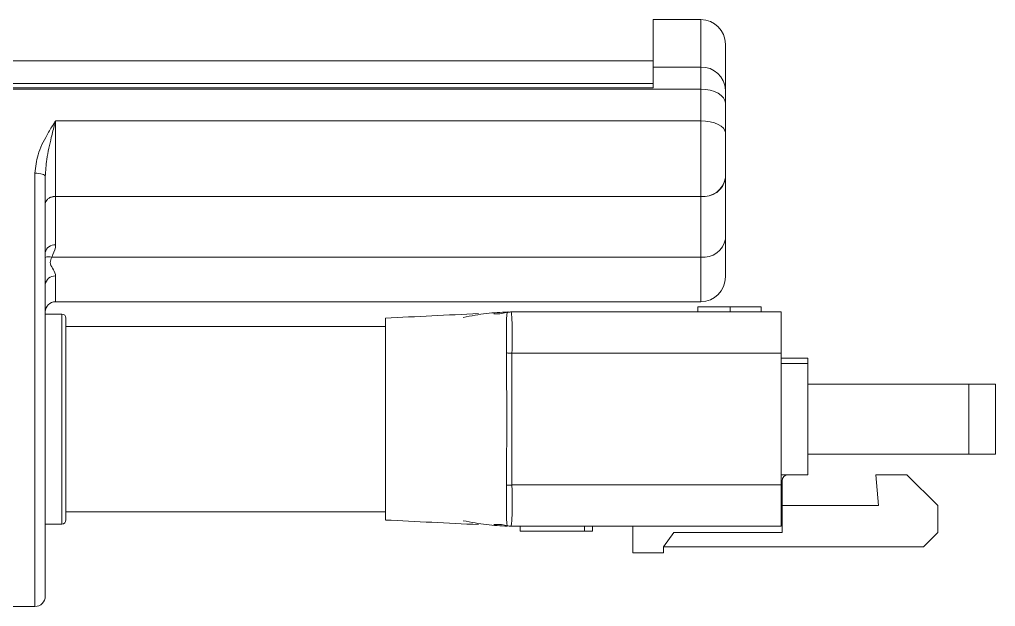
# Model space of a CAD drawing. Header units: inches. Extents: x -3.6 to 56, y -4.2 to 19.1.
# Drawn here: x 50.519 to 52.357, y 8.201 to 9.307 of the extents above; entities that cross this region are included whole.
import ezdxf

# ---------------------------------------------------------------- set-up
doc = ezdxf.new("R2010")
doc.units = ezdxf.units.IN
doc.header["$MEASUREMENT"] = 0

msp = doc.modelspace()

# ---------------------------------------------------------------- linework, layer by layer
at = {"color": 7, "linetype": 'Continuous', "lineweight": 15}
for p, q in [((51.801669, 9.306671), (51.71243, 9.306671)), ((51.71243, 9.306671), (51.71243, 9.216968)), ((51.848228, 9.260111), (51.848228, 9.173844)), ((51.71243, 9.229072), (45.231996, 9.229072)), ((51.71243, 9.216968), (51.801669, 9.216968)), ((51.71243, 9.216968), (51.71243, 9.177891)), ((51.801669, 9.175499), (51.801669, 9.216968)), ((51.71243, 9.185836), (50.412647, 9.185836)), ((51.71243, 9.177891), (50.412647, 9.177891)), ((50.412647, 9.175499), (51.801669, 9.175499)), ((51.801669, 9.115555), (51.801669, 9.175499)), ((51.848228, 9.173844), (51.848228, 9.148962)), ((51.848228, 9.148962), (51.848228, 9.093514)), ((50.587244, 9.115555), (51.801669, 9.115555)), ((50.587244, 9.115555), (50.587244, 8.973475)), ((51.801669, 8.973475), (51.801669, 9.115555)), ((51.848228, 9.093514), (51.848228, 9.008266)), ((50.567845, 9.011063), (50.567845, 8.220285)), ((51.848228, 9.008266), (51.848228, 9.007275)), ((51.848228, 9.007275), (51.848228, 8.893177)), ((50.587244, 8.973475), (51.801669, 8.973475)), ((50.587244, 8.973475), (50.587244, 8.973334)), ((50.587244, 8.973334), (50.587244, 8.881927)), ((51.801669, 8.973334), (50.587244, 8.973334)), ((51.801669, 8.973334), (51.801669, 8.973475)), ((51.801669, 8.859235), (51.801669, 8.973334)), ((51.848228, 8.893177), (51.848228, 8.821677)), ((50.580191, 8.859235), (51.801669, 8.859235)), ((51.801669, 8.775118), (51.801669, 8.859235)), ((50.587244, 8.823518), (50.587244, 8.775118)), ((51.801669, 8.775118), (50.587244, 8.775118)), ((51.79637, 8.755718), (51.79637, 8.765418)), ((51.857363, 8.755718), (51.857363, 8.765418)), ((51.868187, 8.765418), (51.863595, 8.765418)), ((51.915607, 8.755718), (51.915607, 8.765418)), ((50.598884, 8.751838), (50.567845, 8.751838)), ((51.444117, 8.755718), (51.443819, 8.755718)), ((51.444132, 8.755718), (51.952987, 8.755718)), ((51.952987, 8.755718), (51.952987, 8.678119)), ((50.606644, 8.744078), (50.606644, 8.363843)), ((51.208036, 8.728558), (50.606644, 8.728558)), ((51.208036, 8.363843), (51.208036, 8.744078)), ((51.952987, 8.678119), (51.446278, 8.678119)), ((51.952987, 8.678119), (51.952987, 8.429802)), ((52.003426, 8.668419), (51.952987, 8.668419)), ((52.003426, 8.658719), (51.952987, 8.658719)), ((52.003426, 8.658719), (52.003426, 8.668419)), ((52.003426, 8.449202), (52.003426, 8.658719)), ((52.003426, 8.61992), (52.306062, 8.61992)), ((52.306062, 8.488001), (52.306062, 8.61992)), ((52.306062, 8.61992), (52.356501, 8.61992)), ((52.356501, 8.488001), (52.356501, 8.61992)), ((52.003426, 8.488001), (52.306062, 8.488001)), ((52.306062, 8.488001), (52.356501, 8.488001)), ((52.003426, 8.449202), (51.952987, 8.449202)), ((51.954927, 8.340563), (51.954927, 8.437562)), ((52.131464, 8.449202), (52.136556, 8.391003)), ((52.131464, 8.449202), (52.189664, 8.449202)), ((52.247863, 8.391003), (52.189664, 8.449202)), ((51.446278, 8.429802), (51.952987, 8.429802)), ((51.952987, 8.429802), (51.952987, 8.352203)), ((50.606644, 8.379363), (51.208036, 8.379363)), ((51.954927, 8.391003), (52.136556, 8.391003)), ((52.247863, 8.391003), (52.247863, 8.340563)), ((50.567845, 8.356083), (50.598884, 8.356083)), ((51.952987, 8.352203), (51.444132, 8.352203)), ((51.461904, 8.342503), (51.461904, 8.352203)), ((51.461904, 8.342503), (51.582798, 8.342503)), ((51.582798, 8.342503), (51.582798, 8.352203)), ((51.582798, 8.342503), (51.597702, 8.342503)), ((51.597702, 8.342503), (51.597702, 8.352203)), ((51.67363, 8.352203), (51.67363, 8.301764)), ((51.73183, 8.313404), (51.751229, 8.340563)), ((51.751229, 8.340563), (51.954927, 8.340563)), ((52.247863, 8.340563), (52.220703, 8.313404)), ((51.73183, 8.313404), (51.73183, 8.301764)), ((51.73183, 8.313404), (52.220703, 8.313404)), ((51.73183, 8.301764), (51.67363, 8.301764)), ((50.412647, 8.200885), (50.548445, 8.200885))]:
    msp.add_line(p, q, dxfattribs=at)
at = {"color": 8, "linetype": 'Continuous', "lineweight": 15}
for p, q in [((51.801669, 9.216968), (51.801669, 9.306671)), ((50.548445, 8.200885), (50.548445, 9.017172)), ((50.598884, 8.356083), (50.598884, 8.751838)), ((51.438123, 8.353031), (51.437736, 8.353262))]:
    msp.add_line(p, q, dxfattribs=at)
at = {"color": 7, "linetype": 'Continuous', "lineweight": 15, "flags": 128}
for points in [[(51.801669, 9.175499), (51.810752, 9.174989), (51.819486, 9.173479), (51.827536, 9.171027), (51.834591, 9.167727), (51.840381, 9.163705), (51.844684, 9.159118), (51.847334, 9.15414), (51.848228, 9.148962)], [(51.801669, 9.115555), (51.810752, 9.115132), (51.819486, 9.113878), (51.827536, 9.111841), (51.834591, 9.1091), (51.840381, 9.10576), (51.844684, 9.101949), (51.847334, 9.097814), (51.848228, 9.093514)], [(50.548445, 9.017172), (50.55223, 9.017055), (50.555869, 9.016707), (50.559223, 9.016142), (50.562163, 9.015383), (50.564575, 9.014457), (50.566368, 9.013401), (50.567472, 9.012255), (50.567845, 9.011063)], [(51.439554, 8.755459), (51.439398, 8.755432), (51.438947, 8.755349)], [(51.446278, 8.678119), (51.444946, 8.678171), (51.443621, 8.678222), (51.442308, 8.678273), (51.441013, 8.678323), (51.439743, 8.678373), (51.438505, 8.678421), (51.437303, 8.678468), (51.436144, 8.678513)], [(51.446278, 8.429802), (51.444946, 8.42975), (51.443621, 8.429699), (51.442308, 8.429648), (51.441013, 8.429598), (51.439743, 8.429548), (51.438505, 8.4295), (51.437303, 8.429453), (51.436144, 8.429408)]]:
    msp.add_lwpolyline(points, dxfattribs=at)
at = {"color": 7, "linetype": 'Continuous', "lineweight": 15}
for centre, radius, start, end in [((51.801669, 9.260111), 0.046559, 0, 90), ((51.803323, 9.172057), 0.044941, 2.277728, 92.109134), ((51.806809, 9.015146), 0.041986, 262.967911, 350.569813), ((51.807123, 9.014757), 0.041781, 262.499779, 349.68473), ((51.807123, 8.900658), 0.041781, 262.499787, 349.6847), ((50.584972, 8.864668), 0.017408, 82.499088, 169.685674), ((50.575394, 8.840244), 0.019587, 75.825661, 112.670601), ((50.58585, 8.805491), 0.018081, 85.576209, 174.757929), ((51.801669, 8.821677), 0.046559, 270, 0), ((50.587244, 8.755718), 0.0194, 90, 180), ((50.598884, 8.744078), 0.00776, 0, 90), ((51.444133, 8.73646), 0.019258, 90.00282, 109.890192), ((51.442451, 8.736335), 0.019383, 95.185464, 99.945178), ((51.966567, 8.437562), 0.01164, 90, 180), ((50.598884, 8.363843), 0.00776, 270, 0), ((51.444133, 8.371462), 0.019259, 250.109999, 269.996913), ((50.548445, 8.220285), 0.0194, 270, 0)]:
    msp.add_arc(centre, radius, start, end, dxfattribs=at)
for points, knots in [([(50.548445, 9.017172), (50.549755, 9.028849), (50.552632, 9.054485), (50.568019, 9.08436), (50.580313, 9.104656), (50.585812, 9.113305), (50.587173, 9.115443), (50.587244, 9.115555)], [0, 0, 0, 0, 0.322305493, 0.707624443, 0.927516189, 0.996190978, 1, 1, 1, 1]), ([(50.587244, 9.115555), (50.587208, 9.115424), (50.587086, 9.114974), (50.58651, 9.112871), (50.583824, 9.102946), (50.578003, 9.079853), (50.570244, 9.046825), (50.568563, 9.021765), (50.567845, 9.011063)], [0, 0, 0, 0, 0.00418325, 0.01430034, 0.06675956, 0.31609332, 0.70792197, 1, 1, 1, 1]), ([(50.567845, 8.959086), (50.567855, 8.95943), (50.567886, 8.960491), (50.56843, 8.963141), (50.570477, 8.966865), (50.574895, 8.970516), (50.5807, 8.972998), (50.585063, 8.973316), (50.587244, 8.973475)], [0, 0, 0, 0, 0.045933761, 0.141427105, 0.356096304, 0.570737422, 0.785372612, 1, 1, 1, 1]), ([(50.567845, 8.959086), (50.567855, 8.959427), (50.567886, 8.960478), (50.56843, 8.963102), (50.570477, 8.96679), (50.574895, 8.970404), (50.5807, 8.972861), (50.585063, 8.973176), (50.587244, 8.973334)], [0, 0, 0, 0, 0.04593443, 0.14142689, 0.3560966, 0.57073725, 0.78537286, 1, 1, 1, 1]), ([(50.587244, 8.881927), (50.587243, 8.881753), (50.587203, 8.875585), (50.584301, 8.867928), (50.5809, 8.860735), (50.580191, 8.859235)], [0, 0, 0, 0, 0.022495014, 0.79622385, 1, 1, 1, 1]), ([(50.580191, 8.859235), (50.578624, 8.855712), (50.575366, 8.848386), (50.581926, 8.837404), (50.586772, 8.82934), (50.587164, 8.824509), (50.587244, 8.823518)], [0, 0, 0, 0, 0.26617827, 0.5534245, 0.90840947, 1, 1, 1, 1]), ([(51.857363, 8.765418), (51.848536, 8.765418), (51.830923, 8.765418), (51.809606, 8.765418), (51.797837, 8.765418), (51.796859, 8.765418), (51.79637, 8.765418)], [0, 0, 0, 0, 0.28045854, 0.55956931, 0.77944299, 1, 1, 1, 1]), ([(51.915607, 8.765418), (51.914782, 8.765418), (51.913134, 8.765418), (51.896957, 8.765418), (51.877234, 8.765418), (51.863992, 8.765418), (51.857363, 8.765418)], [0, 0, 0, 0, 0.27978377, 0.55880371, 0.77914372, 1, 1, 1, 1]), ([(51.383338, 8.752786), (51.35413, 8.751334), (51.295749, 8.748431), (51.237262, 8.74554), (51.208036, 8.744096)], [0, 0, 0, 0, 0.50030265, 1, 1, 1, 1]), ([(51.438022, 8.755739), (51.425182, 8.755133), (51.399953, 8.753943), (51.369479, 8.748261), (51.354514, 8.745471)], [0, 0, 0, 0, 0.50893715, 1, 1, 1, 1]), ([(51.438121, 8.755247), (51.434415, 8.754318), (51.426094, 8.752235), (51.416976, 8.752267), (51.411919, 8.752285)], [0, 0, 0, 0, 0.44536733, 1, 1, 1, 1]), ([(51.436144, 8.678513), (51.436044, 8.686741), (51.435846, 8.703173), (51.43591, 8.725165), (51.436158, 8.742323), (51.436625, 8.75224), (51.437305, 8.753897), (51.437581, 8.754569)], [0, 0, 0, 0, 0.21234916, 0.42405094, 0.6371505, 0.85280821, 1, 1, 1, 1]), ([(51.437581, 8.754569), (51.437659, 8.7546), (51.437736, 8.75463), (51.437736, 8.754659), (51.437736, 8.754659)], [0, 0, 0, 0, 0.99874891, 1, 1, 1, 1]), ([(51.438191, 8.75495), (51.438259, 8.754996), (51.438633, 8.755243), (51.4389, 8.755296), (51.439119, 8.75534)], [0, 0, 0, 0, 0.18261619, 1, 1, 1, 1]), ([(51.440287, 8.755687), (51.44031, 8.755689), (51.440346, 8.755693), (51.440271, 8.755685), (51.440067, 8.755659), (51.43968, 8.75571), (51.439031, 8.755353), (51.438954, 8.75531)], [0, 0, 0, 0, 0.17441171, 0.27497346, 0.30011456, 0.91673691, 1, 1, 1, 1]), ([(51.444132, 8.755718), (51.444485, 8.755329), (51.445363, 8.754362), (51.446295, 8.744972), (51.446817, 8.727428), (51.446838, 8.704221), (51.446465, 8.686819), (51.446278, 8.678119)], [0, 0, 0, 0, 0.143822881, 0.358043627, 0.571878594, 0.785948238, 1, 1, 1, 1]), ([(51.436187, 8.67702), (51.436187, 8.677021), (51.436187, 8.677519), (51.436166, 8.678016), (51.436144, 8.678513)], [0, 0, 0, 0, 0.00155524, 1, 1, 1, 1]), ([(51.436187, 8.430901), (51.436187, 8.430901), (51.436187, 8.46984), (51.436747, 8.551878), (51.436187, 8.633917), (51.436187, 8.67702), (51.436187, 8.67702)], [0, 0, 0, 0, 0.00000954, 0.47462162, 0.99999053, 1, 1, 1, 1]), ([(51.446278, 8.678119), (51.44604, 8.634652), (51.445586, 8.55188), (51.446055, 8.469107), (51.446278, 8.429802)], [0, 0, 0, 0, 0.52513942, 1, 1, 1, 1]), ([(51.437581, 8.353352), (51.437147, 8.355003), (51.43635, 8.358033), (51.435955, 8.37373), (51.435881, 8.393503), (51.435944, 8.413147), (51.436094, 8.42538), (51.436144, 8.429408)], [0, 0, 0, 0, 0.25685128, 0.47152877, 0.68347515, 0.89575425, 1, 1, 1, 1]), ([(51.436144, 8.429408), (51.436166, 8.429905), (51.436187, 8.430402), (51.436187, 8.4309), (51.436187, 8.430901)], [0, 0, 0, 0, 0.99845078, 1, 1, 1, 1]), ([(51.446278, 8.429802), (51.446388, 8.425554), (51.446722, 8.412651), (51.446897, 8.391805), (51.446571, 8.371163), (51.445844, 8.355556), (51.444732, 8.353378), (51.444132, 8.352203)], [0, 0, 0, 0, 0.10499354, 0.31894936, 0.53308215, 0.74811941, 1, 1, 1, 1]), ([(51.208036, 8.363825), (51.237262, 8.362381), (51.295749, 8.35949), (51.35413, 8.356587), (51.383338, 8.355135)], [0, 0, 0, 0, 0.49969735, 1, 1, 1, 1]), ([(51.354514, 8.36245), (51.369479, 8.35966), (51.399956, 8.353978), (51.425188, 8.352787), (51.438031, 8.352181)], [0, 0, 0, 0, 0.49100173, 1, 1, 1, 1]), ([(51.411919, 8.355636), (51.416976, 8.355654), (51.426085, 8.355687), (51.434398, 8.353606), (51.438095, 8.35268)], [0, 0, 0, 0, 0.5551955, 1, 1, 1, 1]), ([(51.437736, 8.353262), (51.437736, 8.353262), (51.437736, 8.353291), (51.437659, 8.353321), (51.437581, 8.353352)], [0, 0, 0, 0, 0.00125109, 1, 1, 1, 1])]:
    msp.add_open_spline(points, degree=3, knots=knots, dxfattribs=at)
at = {"color": 8, "linetype": 'Continuous', "lineweight": 15}
msp.add_open_spline([(51.437736, 8.754659), (51.437736, 8.754659), (51.437736, 8.754764), (51.437964, 8.754857), (51.438191, 8.75495)], degree=3, knots=[0, 0, 0, 0, 0.000086, 1, 1, 1, 1], dxfattribs=at)

doc.saveas('drawing.dxf')
